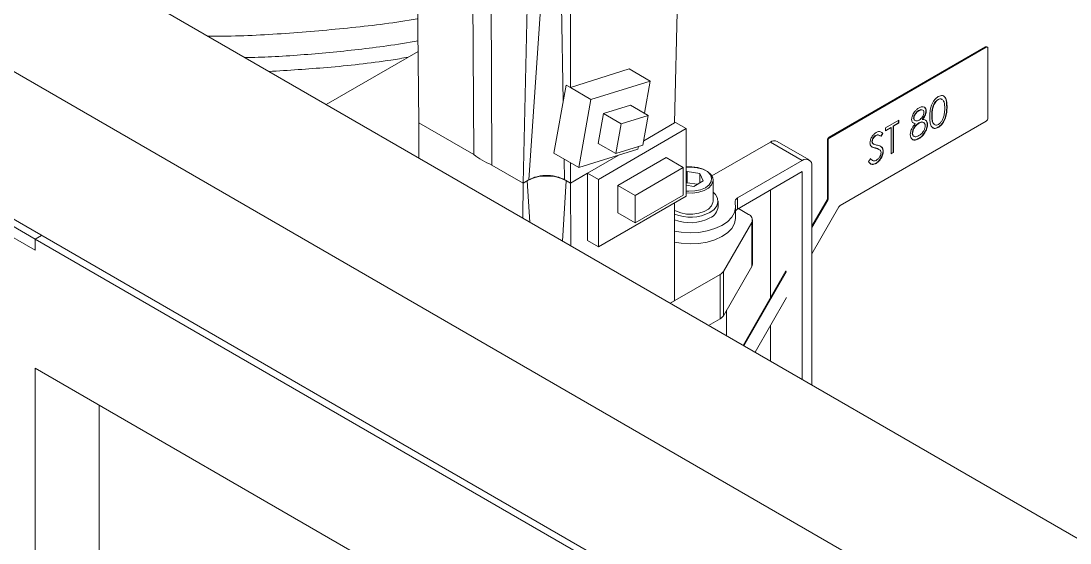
# Model space of a CAD drawing. Header units: millimetres. Extents: x 169 to 14583, y -399 to 10804.
# Drawn here: x 11796.5 to 12028.7, y 7799.1 to 7914.5 of the extents above; entities that cross this region are included whole.
import ezdxf

# ---------------------------------------------------------------- set-up
doc = ezdxf.new("R2010")
doc.units = ezdxf.units.MM
doc.header["$LTSCALE"] = 35

msp = doc.modelspace()

# ---------------------------------------------------------------- linework, layer by layer
at = {"color": 7, "linetype": 'Continuous', "lineweight": 18}
for p, q in [((12380.16, 7565.441), (10258.84, 8790.053)), ((12380.16, 7598.098), (10315.408, 8790.053)), ((11884.228, 7925.299), (11884.584, 7891.984)), ((11941.925, 7925.059), (11941.153, 7891.984)), ((11896.707, 7884.986), (11896.495, 7924.548)), ((11900.534, 7922.215), (11900.746, 7882.654)), ((11911.631, 7919.36), (11908.909, 7879.405)), ((11907.642, 7878.673), (11908.555, 7917.585)), ((11916.136, 7917.879), (11916.515, 7896.808)), ((11918.096, 7899.779), (11918.096, 7917.541)), ((12010.417, 7908.739), (12010.275, 7908.821)), ((11884.416, 7907.771), (11864.073, 7896.028)), ((12010.025, 7908.796), (11975.377, 7888.794)), ((12010.167, 7908.714), (11975.518, 7888.712)), ((12010.167, 7908.714), (12010.025, 7908.796)), ((12010.52, 7892.996), (12010.52, 7908.51)), ((11931.129, 7903.908), (11918.101, 7899.805)), ((11931.129, 7903.908), (11935.757, 7901.237)), ((11914.447, 7885.267), (11917.146, 7900.327)), ((11918.096, 7899.779), (11917.146, 7900.327)), ((11918.101, 7899.805), (11918.096, 7899.779)), ((11922.666, 7897.169), (11918.101, 7899.805)), ((11935.757, 7901.237), (11922.666, 7897.169)), ((11934.485, 7894.144), (11935.757, 7901.237)), ((11919.962, 7882.083), (11922.666, 7897.169)), ((11931.449, 7895.897), (11925.455, 7894.034)), ((11935.338, 7893.651), (11931.449, 7895.897)), ((11999.486, 7897.181), (11999.557, 7897.141)), ((12001.407, 7895.545), (12001.477, 7895.504)), ((11925.455, 7894.034), (11924.27, 7887.423)), ((11929.344, 7891.789), (11925.455, 7894.034)), ((11935.338, 7893.651), (11929.344, 7891.789)), ((11934.153, 7887.04), (11935.338, 7893.651)), ((11987.877, 7890.897), (11990.828, 7892.6)), ((11990.757, 7892.559), (11990.757, 7891.976)), ((11990.828, 7892.6), (11990.828, 7891.935)), ((11994.067, 7893.045), (11994.138, 7893.005)), ((11995.18, 7894.695), (11995.251, 7894.655)), ((11996.004, 7892.799), (11996.075, 7892.758)), ((11996.801, 7894.615), (11996.872, 7894.574)), ((11998.097, 7893.637), (11998.167, 7893.596)), ((11896.707, 7884.986), (11884.584, 7891.984)), ((11884.584, 7891.984), (11884.584, 7884.187)), ((11924.324, 7879.493), (11943.769, 7890.719)), ((11928.159, 7885.178), (11929.344, 7891.789)), ((11941.153, 7891.984), (11934.334, 7888.047)), ((11941.153, 7891.984), (11941.365, 7892.107)), ((11943.769, 7890.719), (11941.365, 7892.107)), ((11943.769, 7890.719), (11943.769, 7875.776)), ((11977.811, 7873.705), (12010.167, 7892.383)), ((11989.03, 7890.979), (11987.877, 7890.314)), ((11989.101, 7890.938), (11987.877, 7890.232)), ((11987.877, 7890.232), (11987.877, 7890.897)), ((11989.03, 7890.979), (11989.101, 7890.938)), ((11989.101, 7885.122), (11989.101, 7890.938)), ((11990.757, 7891.976), (11989.534, 7891.27)), ((11989.534, 7891.27), (11989.534, 7885.453)), ((11989.534, 7891.27), (11989.604, 7891.229)), ((11990.828, 7891.935), (11989.604, 7891.229)), ((11989.604, 7891.229), (11989.604, 7885.412)), ((11990.757, 7891.976), (11990.828, 7891.935)), ((11994.383, 7891.863), (11993.875, 7892.081)), ((11994.383, 7891.863), (11994.454, 7891.822)), ((11995.213, 7891.972), (11995.283, 7891.931)), ((11997.089, 7891.703), (11997.16, 7891.662)), ((11999.469, 7891.023), (11999.54, 7890.982)), ((11975.165, 7888.1), (11975.023, 7888.181)), ((11975.023, 7888.181), (11975.023, 7875.315)), ((11975.165, 7888.1), (11975.165, 7875.233)), ((11975.377, 7888.794), (11975.518, 7888.712)), ((11984.856, 7887.915), (11984.927, 7887.874)), ((11985.68, 7889.211), (11985.75, 7889.17)), ((11987.231, 7889.674), (11986.776, 7889.013)), ((11987.302, 7889.633), (11986.846, 7888.972)), ((11987.231, 7889.674), (11987.302, 7889.633)), ((11993.779, 7889.719), (11993.85, 7889.678)), ((11995.174, 7888.543), (11995.245, 7888.502)), ((11996.664, 7890.115), (11996.735, 7890.074)), ((11933.053, 7886.15), (11919.962, 7882.083)), ((11928.159, 7885.178), (11924.27, 7887.423)), ((11934.153, 7887.04), (11928.159, 7885.178)), ((11933.053, 7886.15), (11933.157, 7886.731)), ((11962.366, 7887.733), (11949.419, 7880.259)), ((11969.437, 7883.651), (11962.366, 7887.733)), ((11970.937, 7883.799), (11963.866, 7887.881)), ((11985.586, 7886.441), (11985.657, 7886.4)), ((11987.303, 7885.753), (11987.374, 7885.712)), ((12351.876, 7549.108), (11772.048, 7883.835)), ((11919.962, 7882.083), (11914.447, 7885.267)), ((11916.747, 7883.939), (11916.828, 7879.405)), ((11928.709, 7884.801), (11921.92, 7880.881)), ((11939.279, 7884.309), (11928.602, 7878.145)), ((11943.098, 7882.105), (11939.279, 7884.309)), ((11955.116, 7875.383), (11969.437, 7883.651)), ((11984.064, 7883.464), (11984.538, 7884.066)), ((11984.467, 7884.107), (11984.984, 7883.676)), ((11989.534, 7885.453), (11989.101, 7885.203)), ((11989.604, 7885.412), (11989.101, 7885.122)), ((11989.534, 7885.453), (11989.604, 7885.412)), ((11907.638, 7878.676), (11900.746, 7882.654)), ((11918.096, 7878.673), (11918.096, 7883.16)), ((11943.098, 7882.105), (11932.42, 7875.941)), ((11943.098, 7876.022), (11943.098, 7882.105)), ((11943.929, 7881.207), (11943.769, 7881.114)), ((11943.929, 7881.207), (11946.764, 7880.768)), ((11943.929, 7878.757), (11943.929, 7881.207)), ((11955.116, 7872.934), (11969.437, 7881.201)), ((11969.437, 7835.203), (11969.437, 7881.201)), ((11971.559, 7833.978), (11971.559, 7882.426)), ((11985.7, 7883.074), (11985.77, 7883.033)), ((11799.626, 7866.282), (11774.877, 7880.569)), ((11907.591, 7870.906), (11907.638, 7878.676)), ((11907.642, 7878.673), (11907.638, 7878.676)), ((11908.734, 7879.304), (11907.642, 7878.673)), ((11908.556, 7879.201), (11909.117, 7870.025)), ((11908.734, 7879.304), (11908.909, 7879.405)), ((11917.182, 7879.201), (11916.364, 7865.841)), ((11916.828, 7879.405), (11917.003, 7879.304)), ((11918.096, 7878.673), (11917.003, 7879.304)), ((11918.099, 7878.676), (11918.096, 7878.673)), ((11918.099, 7878.676), (11921.92, 7880.881)), ((11918.183, 7864.791), (11918.099, 7878.676)), ((11921.92, 7880.881), (11921.92, 7865.938)), ((11924.324, 7879.493), (11921.92, 7880.881)), ((11924.324, 7864.55), (11924.324, 7879.493)), ((11943.929, 7878.757), (11943.769, 7878.665)), ((11943.929, 7878.757), (11946.253, 7878.397)), ((11945.448, 7877.933), (11947.524, 7879.131)), ((11946.764, 7880.768), (11947.524, 7879.131)), ((11946.764, 7878.693), (11946.764, 7880.768)), ((11949.689, 7874.671), (11949.689, 7879.325)), ((11774.877, 7878.12), (11799.626, 7863.832)), ((11928.602, 7878.145), (11928.602, 7872.062)), ((11932.42, 7875.941), (11928.602, 7878.145)), ((11943.769, 7878.193), (11945.448, 7877.933)), ((11962.366, 7853.223), (11962.366, 7877.119)), ((11943.769, 7875.776), (11924.324, 7864.55)), ((11943.098, 7876.022), (11932.42, 7869.858)), ((11932.42, 7869.858), (11932.42, 7875.941)), ((11941.153, 7874.266), (11941.153, 7852.627)), ((11950.789, 7873.446), (11950.789, 7874.671)), ((11955.116, 7875.383), (11955.116, 7872.934)), ((11974.92, 7874.966), (11971.559, 7869.145)), ((11975.061, 7874.885), (11971.559, 7868.818)), ((11975.061, 7874.885), (11974.92, 7874.966)), ((11975.023, 7875.315), (11975.165, 7875.233)), ((11932.42, 7869.858), (11928.602, 7872.062)), ((11954.689, 7870.996), (11954.689, 7873.446)), ((11955.295, 7873.037), (11957.52, 7871.753)), ((11971.559, 7863.044), (11977.561, 7873.441)), ((11958.244, 7869.981), (11951.984, 7859.138)), ((11958.244, 7860.182), (11958.244, 7869.981)), ((11958.398, 7860.73), (11958.398, 7870.528)), ((11801.04, 7867.099), (11799.626, 7866.282)), ((11799.626, 7863.832), (11799.626, 7866.282)), ((12326.42, 7562.17), (11799.626, 7866.282)), ((11924.324, 7864.55), (11921.92, 7865.938)), ((11958.244, 7860.182), (11951.984, 7849.339)), ((11951.259, 7858.461), (11940.204, 7852.079)), ((11951.259, 7848.662), (11951.259, 7858.461)), ((11951.984, 7859.138), (11951.984, 7849.339)), ((11965.831, 7859.224), (11956.331, 7842.769)), ((11965.972, 7859.142), (11956.472, 7842.688)), ((11958.972, 7841.244), (11965.972, 7853.369)), ((11941.153, 7852.627), (11940.204, 7852.079)), ((11951.259, 7848.662), (11948.691, 7847.18)), ((11952.689, 7844.872), (11952.689, 7850.56)), ((11962.366, 7839.285), (11962.366, 7847.122)), ((12326.42, 7533.591), (11799.626, 7837.703)), ((11799.626, 7837.703), (11799.626, 7344.766)), ((11813.768, 7829.539), (11813.768, 7352.93))]:
    msp.add_line(p, q, dxfattribs=at)
at = {"color": 7, "linetype": 'Continuous', "lineweight": 18, "flags": 128}
for points in [[(11943.769, 7876.909), (11944.353, 7876.863), (11945.688, 7876.919), (11946.941, 7877.188), (11948.012, 7877.651), (11948.814, 7878.269), (11949.281, 7878.993), (11949.377, 7879.763), (11949.092, 7880.518), (11948.451, 7881.196), (11947.505, 7881.742), (11946.331, 7882.112), (11945.024, 7882.276), (11943.769, 7882.231)], [(11943.769, 7882.162), (11944.859, 7882.21), (11946.201, 7882.076), (11947.431, 7881.738), (11948.457, 7881.222), (11949.204, 7880.564), (11949.616, 7879.815), (11949.689, 7879.325)], [(11949.689, 7879.325), (11949.662, 7879.03), (11949.34, 7878.266), (11948.673, 7877.581), (11947.71, 7877.025), (11946.523, 7876.64), (11945.2, 7876.454), (11943.839, 7876.48), (11943.769, 7876.488)], [(11949.689, 7876.688), (11950.251, 7876.116), (11950.689, 7875.305), (11950.777, 7874.458), (11950.512, 7873.623), (11949.909, 7872.849), (11949.002, 7872.18)], [(11941.153, 7872.63), (11941.403, 7872.495), (11942.541, 7872.064), (11943.839, 7871.826), (11945.2, 7871.799), (11946.523, 7871.985), (11947.71, 7872.371), (11948.673, 7872.926), (11949.34, 7873.612), (11949.662, 7874.375), (11949.689, 7874.671)], [(11954.557, 7874.38), (11954.684, 7873.266), (11954.437, 7872.158), (11953.825, 7871.099), (11952.871, 7870.127), (11951.611, 7869.28), (11950.092, 7868.588), (11948.371, 7868.078), (11946.512, 7867.77), (11944.585, 7867.673), (11942.661, 7867.793), (11941.153, 7868.046)], [(11954.689, 7870.996), (11954.684, 7870.816), (11954.437, 7869.709), (11953.825, 7868.649), (11952.871, 7867.678), (11951.611, 7866.83), (11950.092, 7866.139), (11948.371, 7865.629), (11946.512, 7865.32), (11944.585, 7865.224), (11942.661, 7865.343), (11941.153, 7865.596)]]:
    msp.add_lwpolyline(points, dxfattribs=at)
at = {"color": 7, "linetype": 'Continuous', "lineweight": 18}
for centre, radius, start, end in [((12010.172, 7908.591), 0.251, 65.69288, 125.61758), ((12010.305, 7908.545), 0.218, 350.78596, 129.20329), ((12009.753, 7893.031), 0.768, 302.60548, 357.39452), ((11963.245, 7886.506), 1.509, 65.69288, 125.61758), ((11975.791, 7888.146), 0.768, 122.60548, 177.39452), ((11975.932, 7888.065), 0.768, 122.60548, 177.39452), ((11970.265, 7882.636), 1.31, 350.78596, 129.20329), ((11955.46, 7874.534), 0.916, 112.03015, 189.68315), ((11974.302, 7875.34), 0.721, 328.85627, 358.0435), ((11974.444, 7875.258), 0.721, 328.85627, 358.0435), ((11944.663, 7880.56), 9.436, 248.16264, 297.37515), ((11947.84, 7873.676), 2.958, 293.13813, 355.54173), ((11955.758, 7871.751), 1.346, 118.5129, 142.6648), ((11957.075, 7870.537), 1.295, 334.57181, 69.91006), ((11978.193, 7873.093), 0.721, 121.95467, 151.14439), ((11944.663, 7879.335), 9.436, 248.16264, 297.37515), ((11957.321, 7860.737), 1.078, 328.99623, 359.60204), ((11950.344, 7860.166), 1.935, 298.20183, 327.89347), ((11950.344, 7850.368), 1.935, 298.20183, 327.89347)]:
    msp.add_arc(centre, radius, start, end, dxfattribs=at)
msp.add_ellipse((11913.105, 7892.121), major_axis=(20.534, 0), ratio=0.5772877, start_param=3.7874016, end_param=4.066542, dxfattribs=at)
for points, knots in [([(11884.338, 7915.033), (11884.28, 7915.023), (11879.508, 7914.147), (11869.724, 7912.987), (11855.071, 7911.692), (11844.387, 7911.13), (11838.639, 7911.168), (11837.838, 7911.174)], [0, 0, 0, 0, 0.003874, 0.3188962, 0.6339185, 0.9489407, 1, 1, 1, 1]), ([(11846.084, 7906.413), (11848.046, 7906.471), (11854.316, 7906.653), (11864.812, 7907.521), (11875.649, 7908.682), (11882.096, 7909.733), (11884.391, 7910.107)], [0, 0, 0, 0, 0.1513663, 0.4838082, 0.8162501, 1, 1, 1, 1]), ([(11882.222, 7906.505), (11880.947, 7906.294), (11875.057, 7905.316), (11864.758, 7904.195), (11855.689, 7903.621), (11851.392, 7903.349)], [0, 0, 0, 0, 0.1269089, 0.5863905, 1, 1, 1, 1]), ([(11997.664, 7893.303), (11997.671, 7893.685), (11997.686, 7894.449), (11997.887, 7895.5), (11998.235, 7896.348), (11998.6, 7896.946), (11999.048, 7897.465), (11999.376, 7897.685), (11999.54, 7897.796)], [0, 0, 0, 0, 0.2505259, 0.5001642, 0.6252727, 0.7501982, 0.8751106, 1, 1, 1, 1]), ([(12000.369, 7897.137), (12000.318, 7897.202), (12000.199, 7897.353), (11999.867, 7897.35), (11999.613, 7897.238), (11999.486, 7897.181)], [0, 0, 0, 0, 0.2688767, 0.6346952, 1, 1, 1, 1]), ([(11999.54, 7897.796), (11999.705, 7897.876), (12000.036, 7898.036), (12000.639, 7898.045), (12001.176, 7897.586), (12001.449, 7896.631), (12001.468, 7895.881), (12001.477, 7895.504)], [0, 0, 0, 0, 0.12516947, 0.2503357, 0.49886516, 0.74901611, 1, 1, 1, 1]), ([(12000.439, 7897.097), (12000.389, 7897.161), (12000.27, 7897.312), (11999.938, 7897.31), (11999.684, 7897.197), (11999.557, 7897.141)], [0, 0, 0, 0, 0.2688767, 0.6346952, 1, 1, 1, 1]), ([(12001.038, 7897.564), (12001.04, 7897.563), (12001.255, 7897.398), (12001.353, 7896.635), (12001.389, 7895.909), (12001.407, 7895.545)], [0, 0, 0, 0, 0.00293825, 0.50064052, 1, 1, 1, 1]), ([(11993.634, 7892.723), (11993.674, 7893.005), (11993.753, 7893.571), (11994.217, 7894.377), (11994.745, 7894.978), (11995.101, 7895.216), (11995.279, 7895.336)], [0, 0, 0, 0, 0.2788058, 0.5584573, 0.7791595, 1, 1, 1, 1]), ([(11995.931, 7894.865), (11995.904, 7894.881), (11995.715, 7894.993), (11995.426, 7894.832), (11995.18, 7894.695)], [0, 0, 0, 0, 0.1448671, 1, 1, 1, 1]), ([(11996.368, 7894.305), (11996.338, 7894.454), (11996.278, 7894.754), (11995.865, 7894.946), (11995.483, 7894.765), (11995.251, 7894.655)], [0, 0, 0, 0, 0.2789711, 0.5599188, 1, 1, 1, 1]), ([(11995.279, 7895.336), (11995.503, 7895.436), (11995.95, 7895.638), (11996.475, 7895.513), (11996.808, 7895.145), (11996.851, 7894.764), (11996.872, 7894.574)], [0, 0, 0, 0, 0.2799289, 0.5596229, 0.7799456, 1, 1, 1, 1]), ([(11996.453, 7895.439), (11996.546, 7895.354), (11996.748, 7895.17), (11996.783, 7894.809), (11996.801, 7894.615)], [0, 0, 0, 0, 0.4604842, 1, 1, 1, 1]), ([(11999.486, 7897.181), (11999.358, 7897.092), (11999.1, 7896.914), (11998.759, 7896.489), (11998.487, 7896.013), (11998.238, 7895.344), (11998.112, 7894.534), (11998.102, 7893.936), (11998.097, 7893.637)], [0, 0, 0, 0, 0.1248745, 0.2498892, 0.3747257, 0.4997892, 0.7494997, 1, 1, 1, 1]), ([(11999.557, 7897.141), (11999.428, 7897.051), (11999.171, 7896.873), (11998.83, 7896.448), (11998.557, 7895.972), (11998.309, 7895.304), (11998.183, 7894.493), (11998.172, 7893.895), (11998.167, 7893.596)], [0, 0, 0, 0, 0.1248745, 0.2498892, 0.3747257, 0.4997892, 0.7494997, 1, 1, 1, 1]), ([(12001.407, 7895.545), (12001.398, 7895.159), (12001.379, 7894.388), (12001.106, 7893.118), (12000.566, 7892.042), (11999.965, 7891.355), (11999.634, 7891.133), (11999.469, 7891.023)], [0, 0, 0, 0, 0.2510019, 0.5011378, 0.7496117, 0.8748068, 1, 1, 1, 1]), ([(12001.477, 7895.504), (12001.468, 7895.118), (12001.45, 7894.347), (12001.177, 7893.077), (12000.637, 7892.001), (12000.035, 7891.314), (11999.705, 7891.093), (11999.54, 7890.982)], [0, 0, 0, 0, 0.2510019, 0.5011378, 0.7496117, 0.8748068, 1, 1, 1, 1]), ([(12000.974, 7895.216), (12000.961, 7895.502), (12000.936, 7896.073), (12000.856, 7896.708), (12000.664, 7896.878), (12000.632, 7896.907)], [0, 0, 0, 0, 0.4546245, 0.9082817, 1, 1, 1, 1]), ([(12000.761, 7893.464), (12000.833, 7893.804), (12000.96, 7894.412), (12000.97, 7894.97), (12000.974, 7895.216)], [0, 0, 0, 0, 0.5595988, 1, 1, 1, 1]), ([(11994.454, 7891.822), (11994.213, 7891.868), (11993.876, 7891.931), (11993.662, 7892.353), (11993.644, 7892.6), (11993.634, 7892.723)], [0, 0, 0, 0, 0.5577522, 0.7789324, 1, 1, 1, 1]), ([(11995.18, 7894.695), (11995.033, 7894.599), (11994.738, 7894.406), (11994.377, 7893.958), (11994.114, 7893.474), (11994.083, 7893.188), (11994.067, 7893.045)], [0, 0, 0, 0, 0.2806507, 0.5605655, 0.7806204, 1, 1, 1, 1]), ([(11994.067, 7893.045), (11994.086, 7892.874), (11994.107, 7892.68), (11994.233, 7892.622), (11994.248, 7892.615)], [0, 0, 0, 0, 0.8821395, 1, 1, 1, 1]), ([(11995.251, 7894.655), (11995.103, 7894.558), (11994.809, 7894.365), (11994.447, 7893.917), (11994.185, 7893.433), (11994.154, 7893.147), (11994.138, 7893.005)], [0, 0, 0, 0, 0.2806507, 0.5605655, 0.7806204, 1, 1, 1, 1]), ([(11994.138, 7893.005), (11994.169, 7892.851), (11994.232, 7892.542), (11994.566, 7892.408), (11994.915, 7892.413), (11995.152, 7892.53), (11995.271, 7892.589)], [0, 0, 0, 0, 0.2777214, 0.5582236, 0.7790716, 1, 1, 1, 1]), ([(11995.271, 7892.589), (11995.42, 7892.693), (11995.717, 7892.901), (11996.078, 7893.372), (11996.314, 7893.871), (11996.35, 7894.161), (11996.368, 7894.305)], [0, 0, 0, 0, 0.280237, 0.5601454, 0.7804348, 1, 1, 1, 1]), ([(11996.801, 7894.615), (11996.789, 7894.446), (11996.764, 7894.108), (11996.497, 7893.444), (11996.191, 7893.044), (11996.004, 7892.799)], [0, 0, 0, 0, 0.2801589, 0.560243, 1, 1, 1, 1]), ([(11996.872, 7894.574), (11996.86, 7894.405), (11996.834, 7894.067), (11996.568, 7893.403), (11996.262, 7893.003), (11996.075, 7892.758)], [0, 0, 0, 0, 0.2801589, 0.560243, 1, 1, 1, 1]), ([(11996.075, 7892.758), (11996.393, 7892.719), (11996.837, 7892.665), (11997.127, 7892.139), (11997.149, 7891.821), (11997.16, 7891.662)], [0, 0, 0, 0, 0.5582714, 0.7790888, 1, 1, 1, 1]), ([(11996.712, 7892.548), (11996.76, 7892.536), (11996.924, 7892.495), (11997.049, 7892.168), (11997.076, 7891.858), (11997.089, 7891.703)], [0, 0, 0, 0, 0.167792, 0.5838076, 1, 1, 1, 1]), ([(11999.54, 7890.982), (11999.376, 7890.903), (11999.049, 7890.744), (11998.453, 7890.74), (11997.927, 7891.21), (11997.688, 7892.185), (11997.672, 7892.93), (11997.664, 7893.303)], [0, 0, 0, 0, 0.1251812, 0.250351, 0.4987777, 0.7489456, 1, 1, 1, 1]), ([(11998.097, 7893.637), (11998.103, 7893.346), (11998.116, 7892.765), (11998.239, 7891.952), (11998.575, 7891.718), (11998.735, 7891.606)], [0, 0, 0, 0, 0.343659, 0.6862235, 1, 1, 1, 1]), ([(11998.167, 7893.596), (11998.175, 7893.307), (11998.19, 7892.729), (11998.284, 7891.986), (11998.556, 7891.783), (11998.657, 7891.708)], [0, 0, 0, 0, 0.3863149, 0.7713996, 1, 1, 1, 1]), ([(11999.557, 7891.656), (11999.71, 7891.767), (12000.017, 7891.989), (12000.491, 7892.632), (12000.659, 7893.149), (12000.761, 7893.464)], [0, 0, 0, 0, 0.2802572, 0.5607811, 1, 1, 1, 1]), ([(11993.346, 7889.407), (11993.365, 7889.634), (11993.402, 7890.088), (11993.778, 7890.978), (11994.197, 7891.502), (11994.454, 7891.822)], [0, 0, 0, 0, 0.27998657, 0.55990127, 1, 1, 1, 1]), ([(11995.213, 7891.972), (11995.015, 7891.839), (11994.621, 7891.573), (11994.157, 7890.942), (11993.836, 7890.288), (11993.798, 7889.908), (11993.779, 7889.719)], [0, 0, 0, 0, 0.2802829, 0.5601377, 0.7802983, 1, 1, 1, 1]), ([(11995.283, 7891.931), (11995.086, 7891.798), (11994.692, 7891.532), (11994.227, 7890.901), (11993.907, 7890.247), (11993.869, 7889.868), (11993.85, 7889.678)], [0, 0, 0, 0, 0.2802829, 0.5601377, 0.7802983, 1, 1, 1, 1]), ([(11996.146, 7892.101), (11996.113, 7892.124), (11995.982, 7892.217), (11995.649, 7892.182), (11995.358, 7892.042), (11995.213, 7891.972)], [0, 0, 0, 0, 0.1429819, 0.5712805, 1, 1, 1, 1]), ([(11995.251, 7889.17), (11995.444, 7889.297), (11995.83, 7889.551), (11996.296, 7890.16), (11996.602, 7890.804), (11996.638, 7891.174), (11996.656, 7891.359)], [0, 0, 0, 0, 0.28060166, 0.55996183, 0.78017966, 1, 1, 1, 1]), ([(11996.656, 7891.359), (11996.623, 7891.555), (11996.557, 7891.949), (11996.159, 7892.147), (11995.726, 7892.151), (11995.431, 7892.005), (11995.283, 7891.931)], [0, 0, 0, 0, 0.2783033, 0.5585094, 0.7791463, 1, 1, 1, 1]), ([(11997.089, 7891.703), (11997.067, 7891.414), (11997.026, 7890.897), (11996.775, 7890.354), (11996.664, 7890.115)], [0, 0, 0, 0, 0.559346, 1, 1, 1, 1]), ([(11997.16, 7891.662), (11997.137, 7891.373), (11997.097, 7890.856), (11996.846, 7890.313), (11996.735, 7890.074)], [0, 0, 0, 0, 0.559346, 1, 1, 1, 1]), ([(11999.469, 7891.023), (11999.308, 7890.948), (11998.986, 7890.799), (11998.599, 7890.742), (11998.464, 7890.873), (11998.427, 7890.909)], [0, 0, 0, 0, 0.4213324, 0.8426263, 1, 1, 1, 1]), ([(11998.806, 7891.565), (11998.818, 7891.554), (11998.904, 7891.464), (11999.18, 7891.496), (11999.431, 7891.603), (11999.557, 7891.656)], [0, 0, 0, 0, 0.0705515, 0.5355098, 1, 1, 1, 1]), ([(11984.424, 7887.556), (11984.448, 7887.8), (11984.496, 7888.289), (11984.88, 7889.009), (11985.338, 7889.551), (11985.65, 7889.762), (11985.806, 7889.867)], [0, 0, 0, 0, 0.2795526, 0.5587984, 0.7793777, 1, 1, 1, 1]), ([(11985.68, 7889.211), (11985.566, 7889.135), (11985.338, 7888.983), (11985.064, 7888.623), (11984.884, 7888.242), (11984.866, 7888.024), (11984.856, 7887.915)], [0, 0, 0, 0, 0.28027427, 0.55993139, 0.77992008, 1, 1, 1, 1]), ([(11984.856, 7887.915), (11984.863, 7887.829), (11984.876, 7887.655), (11984.998, 7887.427), (11985.14, 7887.343), (11985.226, 7887.291)], [0, 0, 0, 0, 0.2799464, 0.5597741, 1, 1, 1, 1]), ([(11985.75, 7889.17), (11985.636, 7889.094), (11985.409, 7888.942), (11985.135, 7888.582), (11984.955, 7888.201), (11984.936, 7887.983), (11984.927, 7887.874)], [0, 0, 0, 0, 0.28027427, 0.55993139, 0.77992008, 1, 1, 1, 1]), ([(11986.531, 7889.165), (11986.444, 7889.238), (11986.293, 7889.366), (11985.98, 7889.356), (11985.78, 7889.259), (11985.68, 7889.211)], [0, 0, 0, 0, 0.405647, 0.70274075, 1, 1, 1, 1]), ([(11986.601, 7889.124), (11986.514, 7889.198), (11986.364, 7889.325), (11986.05, 7889.315), (11985.85, 7889.218), (11985.75, 7889.17)], [0, 0, 0, 0, 0.405647, 0.70274075, 1, 1, 1, 1]), ([(11985.806, 7889.867), (11985.979, 7889.948), (11986.325, 7890.108), (11986.866, 7890.039), (11987.136, 7889.787), (11987.302, 7889.633)], [0, 0, 0, 0, 0.2797499, 0.5595012, 1, 1, 1, 1]), ([(11995.245, 7888.502), (11994.974, 7888.365), (11994.432, 7888.092), (11993.8, 7888.252), (11993.419, 7888.717), (11993.37, 7889.177), (11993.346, 7889.407)], [0, 0, 0, 0, 0.2805448, 0.5592692, 0.7798157, 1, 1, 1, 1]), ([(11995.174, 7888.543), (11994.899, 7888.4), (11994.353, 7888.116), (11993.938, 7888.287), (11993.732, 7888.372)], [0, 0, 0, 0, 0.5041884, 1, 1, 1, 1]), ([(11993.779, 7889.719), (11993.806, 7889.511), (11993.85, 7889.159), (11994.103, 7889.067), (11994.206, 7889.029)], [0, 0, 0, 0, 0.5902734, 1, 1, 1, 1]), ([(11993.85, 7889.678), (11993.882, 7889.48), (11993.945, 7889.084), (11994.464, 7888.813), (11994.952, 7889.035), (11995.251, 7889.17)], [0, 0, 0, 0, 0.2798334, 0.5601982, 1, 1, 1, 1]), ([(11996.664, 7890.115), (11996.422, 7889.738), (11995.988, 7889.061), (11995.424, 7888.702), (11995.174, 7888.543)], [0, 0, 0, 0, 0.5577579, 1, 1, 1, 1]), ([(11996.735, 7890.074), (11996.493, 7889.697), (11996.059, 7889.021), (11995.495, 7888.661), (11995.245, 7888.502)], [0, 0, 0, 0, 0.5577579, 1, 1, 1, 1]), ([(11984.737, 7886.751), (11984.638, 7886.862), (11984.462, 7887.06), (11984.435, 7887.405), (11984.424, 7887.556)], [0, 0, 0, 0, 0.5598405, 1, 1, 1, 1]), ([(11985.657, 7886.4), (11985.474, 7886.444), (11985.147, 7886.522), (11984.862, 7886.681), (11984.737, 7886.751)], [0, 0, 0, 0, 0.5604127, 1, 1, 1, 1]), ([(11984.927, 7887.874), (11984.934, 7887.788), (11984.947, 7887.614), (11985.068, 7887.386), (11985.21, 7887.302), (11985.297, 7887.25)], [0, 0, 0, 0, 0.2799464, 0.5597741, 1, 1, 1, 1]), ([(11985.586, 7886.441), (11985.401, 7886.479), (11985.195, 7886.522), (11985.015, 7886.615), (11984.997, 7886.624)], [0, 0, 0, 0, 0.9021629, 1, 1, 1, 1]), ([(11985.297, 7887.25), (11985.436, 7887.206), (11985.683, 7887.127), (11985.939, 7887.067), (11986.052, 7887.041)], [0, 0, 0, 0, 0.5599058, 1, 1, 1, 1]), ([(11986.468, 7886.066), (11986.336, 7886.151), (11986.068, 7886.325), (11985.749, 7886.402), (11985.586, 7886.441)], [0, 0, 0, 0, 0.4903469, 1, 1, 1, 1]), ([(11986.669, 7885.951), (11986.496, 7886.065), (11986.187, 7886.268), (11985.819, 7886.36), (11985.657, 7886.4)], [0, 0, 0, 0, 0.5594958, 1, 1, 1, 1]), ([(11987.303, 7885.753), (11987.272, 7885.47), (11987.209, 7884.903), (11986.76, 7884.079), (11986.242, 7883.437), (11985.88, 7883.195), (11985.7, 7883.074)], [0, 0, 0, 0, 0.27918292, 0.55908506, 0.77944604, 1, 1, 1, 1]), ([(11987.374, 7885.712), (11987.342, 7885.429), (11987.28, 7884.862), (11986.831, 7884.038), (11986.313, 7883.396), (11985.951, 7883.154), (11985.77, 7883.033)], [0, 0, 0, 0, 0.27918292, 0.55908506, 0.77944604, 1, 1, 1, 1]), ([(11986.052, 7887.041), (11986.403, 7886.943), (11986.893, 7886.807), (11987.311, 7886.267), (11987.353, 7885.897), (11987.374, 7885.712)], [0, 0, 0, 0, 0.5601154, 0.78028375, 1, 1, 1, 1]), ([(11986.87, 7885.431), (11986.856, 7885.552), (11986.832, 7885.769), (11986.719, 7885.895), (11986.669, 7885.951)], [0, 0, 0, 0, 0.5589902, 1, 1, 1, 1]), ([(11986.798, 7886.711), (11986.851, 7886.691), (11987.036, 7886.622), (11987.234, 7886.299), (11987.28, 7885.935), (11987.303, 7885.753)], [0, 0, 0, 0, 0.1674147, 0.5841352, 1, 1, 1, 1]), ([(11985.77, 7883.033), (11985.563, 7882.937), (11985.148, 7882.745), (11984.508, 7882.864), (11984.232, 7883.237), (11984.064, 7883.464)], [0, 0, 0, 0, 0.2798798, 0.5596658, 1, 1, 1, 1]), ([(11984.538, 7884.066), (11984.705, 7883.867), (11984.938, 7883.588), (11985.413, 7883.534), (11985.651, 7883.643), (11985.77, 7883.698)], [0, 0, 0, 0, 0.5593206, 0.7797817, 1, 1, 1, 1]), ([(11985.77, 7883.698), (11985.921, 7883.802), (11986.223, 7884.011), (11986.591, 7884.486), (11986.826, 7884.994), (11986.855, 7885.285), (11986.87, 7885.431)], [0, 0, 0, 0, 0.2802764, 0.5601478, 0.7801531, 1, 1, 1, 1]), ([(11985.7, 7883.074), (11985.494, 7882.981), (11985.084, 7882.797), (11984.639, 7882.832), (11984.485, 7883.007), (11984.447, 7883.05)], [0, 0, 0, 0, 0.4292016, 0.8582593, 1, 1, 1, 1]), ([(11908.734, 7879.304), (11909.323, 7879.557), (11910.545, 7880.083), (11912.869, 7880.316), (11915.193, 7880.083), (11916.414, 7879.557), (11917.003, 7879.304)], [0, 0, 0, 0, 0.2411279, 0.5, 0.7588721, 1, 1, 1, 1]), ([(11916.828, 7879.405), (11916.277, 7879.662), (11915.43, 7880.057), (11914.014, 7880.305), (11912.869, 7880.376), (11911.723, 7880.305), (11910.308, 7880.057), (11909.46, 7879.662), (11908.909, 7879.405)], [0, 0, 0, 0, 0.2394569, 0.3683607, 0.5, 0.6316393, 0.7605431, 1, 1, 1, 1])]:
    msp.add_open_spline(points, degree=3, knots=knots, dxfattribs=at)

doc.saveas('drawing.dxf')
